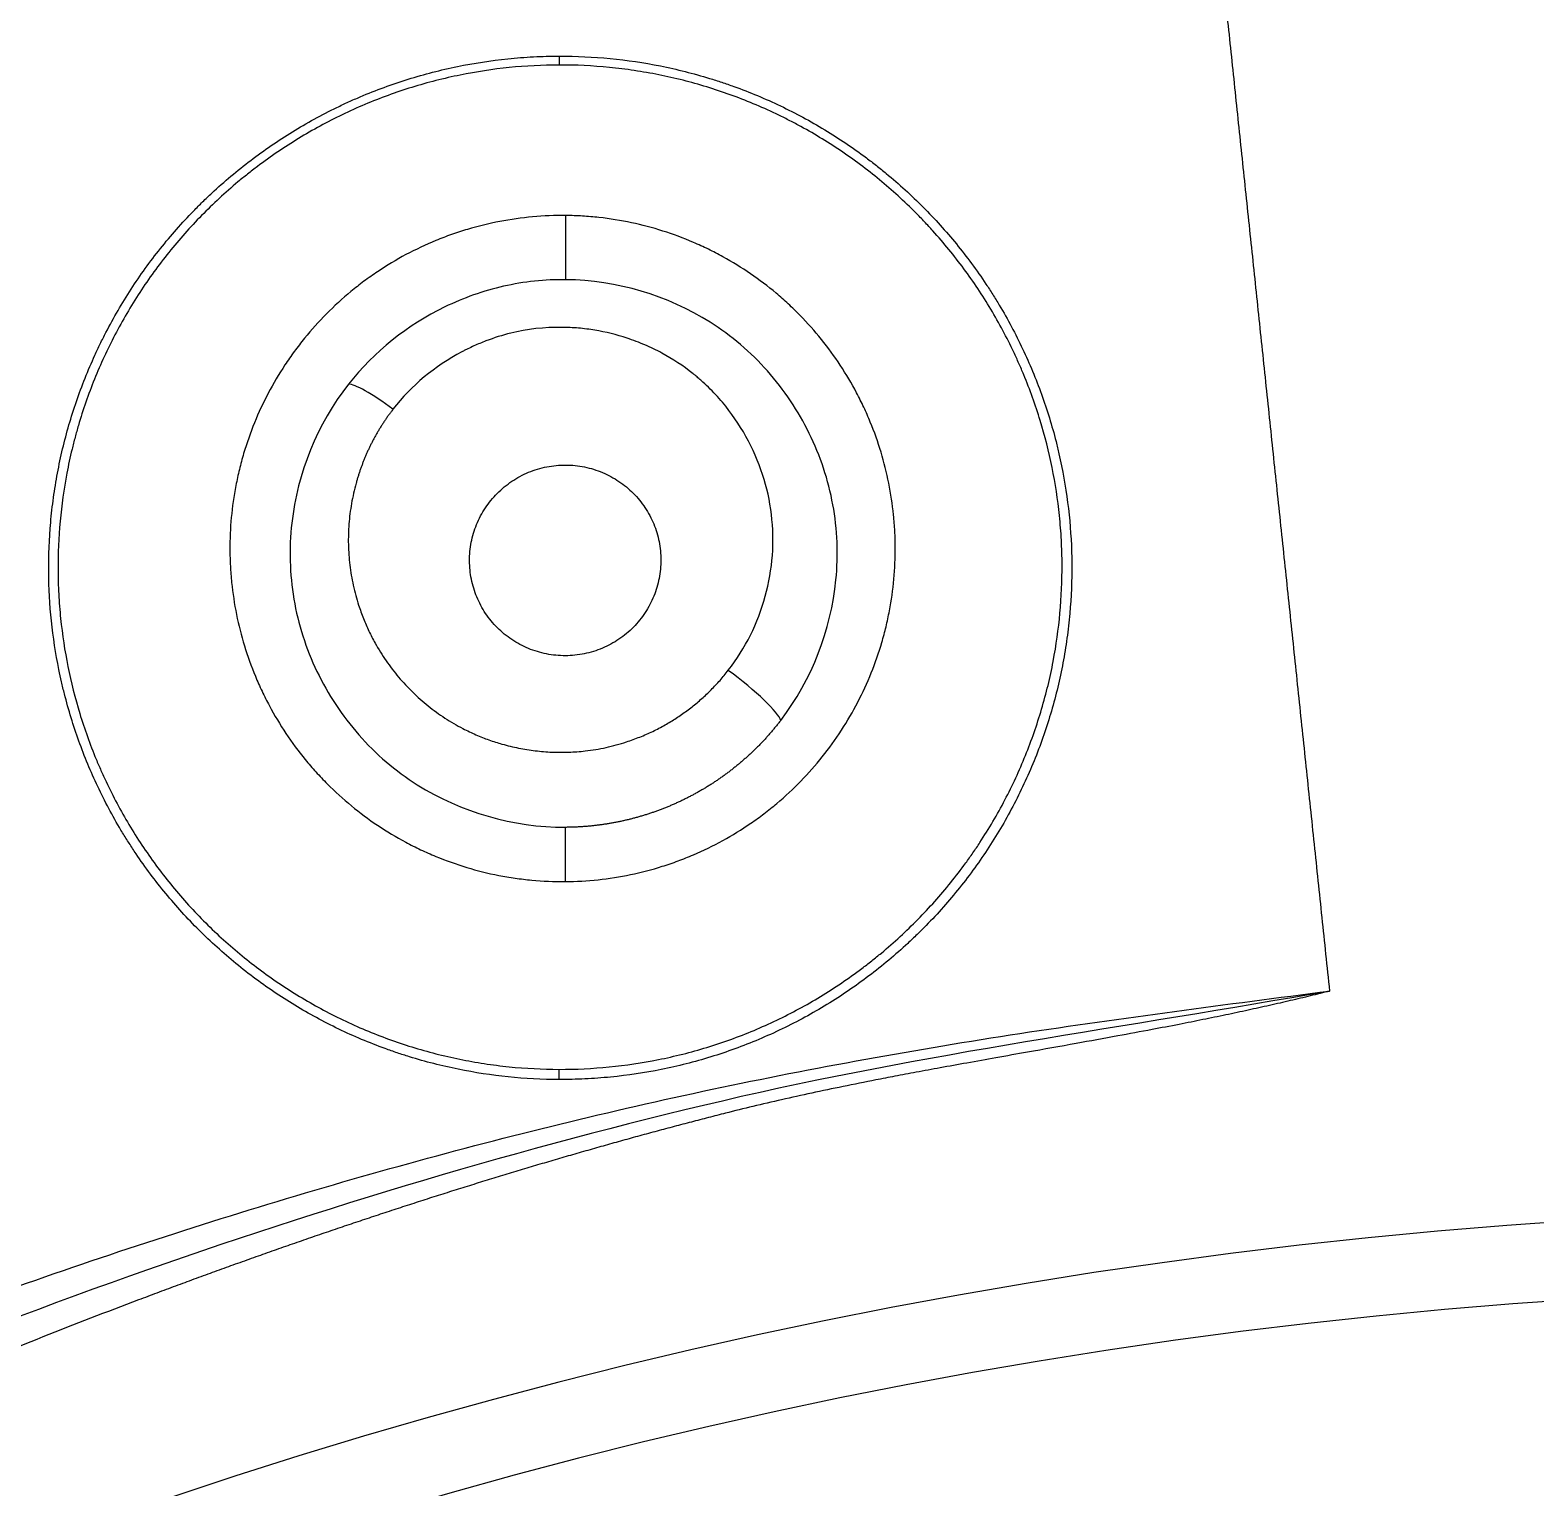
# Model space of a CAD drawing. Extents: x 541 to 1062, y 0 to 382.
# Drawn here: x 886.63 to 893.82, y 300.94 to 307.9 of the extents above; entities that cross this region are included whole.
import ezdxf

# ---------------------------------------------------------------- set-up
doc = ezdxf.new("R2010")
doc.units = 0
doc.header["$LTSCALE"] = 10
doc.header["$MEASUREMENT"] = 0
doc.header["$PDMODE"] = 3
doc.header["$PDSIZE"] = -10
doc.layers.get('0').update_dxf_attribs({"linetype": 'CONTINUOUS'})
doc.layers.get('DEFPOINTS').update_dxf_attribs({"linetype": 'CONTINUOUS'})
doc.layers.add('1', color=7, linetype='CONTINUOUS')
doc.styles.add('Daelim Dimension', font='')
doc.styles.get('Daelim Dimension').set_extended_font_data('NanumGothic')
doc.dimstyles.new('DEFAULT', dxfattribs={"dimscale": 2, "dimtxt": 2, "dimasz": 2, "dimexe": 0, "dimexo": 2, "dimgap": 1, "dimtad": 1, "dimdec": 1, "dimzin": 9, "dimdsep": 46, "dimtxsty": 'Daelim Dimension', "dimcen": 0.5, "dimclrd": 252, "dimclre": 252, "dimclrt": 3, "dimadec": 1, "dimazin": 0, "dimtfac": 1, "dimtdec": 1, "dimtix": 1, "dimtmove": 0, "dimatfit": 3, "dimfxl": 1, "dimtolj": 1, "dimtzin": 1, "dimlwd": 9, "dimlwe": 9, "dimarcsym": 0})

# ---------------------------------------------------------------- blocks, each defined once
blk = doc.blocks.new('*D10')
at = {"color": 5, "linetype": 'ByBlock', "lineweight": 9, "ltscale": 0.5, "transparency": 16777216}
for p, q in [((845.7003, 280.0728), (845.7003, 341.2206)), ((849.7003, 341.2206), (941.7003, 341.2206)), ((945.7003, 280.0745), (945.7003, 341.2206))]:
    blk.add_line(p, q, dxfattribs=at)
at = {"color": 5, "ltscale": 0.5, "transparency": 16777216}
for points in [[(849.7003, 341.8873), (849.7003, 340.5539), (845.7003, 341.2206)], [(941.7003, 341.8873), (941.7003, 340.5539), (945.7003, 341.2206)]]:
    blk.add_solid(points, dxfattribs=at)
at = {"layer": 'DEFPOINTS', "color": 0, "ltscale": 0.5, "transparency": 16777216}
for p in [(945.7003, 341.2206), (845.7003, 276.0728), (945.7003, 276.0745)]:
    blk.add_point(p, dxfattribs=at)
at = {"color": 7, "ltscale": 0.5, "transparency": 16777216, "insert": (895.7003, 346.2206), "char_height": 6, "attachment_point": 5, "style": 'Daelim Dimension'}
blk.add_mtext('\\A1;%%C100', dxfattribs=at)

msp = doc.modelspace()

# ---------------------------------------------------------------- linework, layer by layer
at = {"layer": '1', "color": 7, "linetype": 'Continuous', "lineweight": 13}
for p, q in [((889.156, 307.7753), (889.156, 307.7327)), ((889.1878, 306.7071), (889.1882, 307.0135)), ((889.1851, 304.0898), (889.1848, 303.8308)), ((889.156, 302.8847), (889.156, 302.9335))]:
    msp.add_line(p, q, dxfattribs=at)
at = {"layer": '1', "color": 7, "linetype": 'Continuous', "lineweight": 18}
for radius, start, end in [(45.3527, 90, 267.62063), (41.78, 282.53337, 97.46663), (41.2, 90, 267.35228), (41.78, 102.53337, 267.39118)]:
    msp.add_arc((895.7003, 276.0745), radius, start, end, dxfattribs=at)
at = {"layer": '1', "color": 7, "linetype": 'Continuous', "lineweight": 13}
for radius, end in [(26.1892, 270), (25.8133, 180)]:
    msp.add_arc((895.7003, 276.0745), radius, 90, end, dxfattribs=at)
for centre, major_axis, ratio, start_param, end_param in [((888.3781, 306.0209), (0.2369, -0.1841), 0.144323, 1.751038, 2.964822), ((889.977, 304.7763), (-0.2369, 0.1841), 0.143923, 3.318242, 4.877074)]:
    msp.add_ellipse(centre, major_axis=major_axis, ratio=ratio, start_param=start_param, end_param=end_param, dxfattribs=at)
at = {"layer": '1', "color": 7, "linetype": 'Continuous', "lineweight": 18}
for points, weights in [([(895.7003, 326.0745), (868.4388, 326.0745), (845.7003, 307.3351), (845.7003, 276.0745)], [1, 0.732970788325, 0.639202598139, 0.718695429443]), ([(895.7003, 321.9703), (847.6625, 321.9703), (829.2792, 277.5891), (863.2471, 243.6212)], [1, 0.588455621577, 0.588455621577, 1])]:
    msp.add_rational_spline(points, weights, degree=3, dxfattribs=at)
at = {"layer": '1', "color": 7, "linetype": 'Continuous', "lineweight": 13}
for points, knots in [([(853.3351, 276.0745), (853.3351, 278.8473), (853.6082, 281.62), (854.6901, 287.059), (855.4989, 289.7252), (857.6211, 294.8486), (858.9344, 297.3058), (862.0154, 301.9168), (863.7829, 304.0705), (867.7042, 307.9918), (869.858, 309.7593), (874.4689, 312.8403), (876.9261, 314.1537), (882.0496, 316.2759), (884.7157, 317.0846), (890.1548, 318.1665), (892.9275, 318.4396), (895.7003, 318.4396)], [0, 0, 0, 0, 0.125, 0.125, 0.25, 0.25, 0.375, 0.375, 0.5, 0.5, 0.625, 0.625, 0.75, 0.75, 0.875, 0.875, 1, 1, 1, 1]), ([(892.2079, 309.3021), (892.2137, 309.2466), (892.2254, 309.1355), (892.2429, 308.9687), (892.2605, 308.8017), (892.2781, 308.6343), (892.2957, 308.4667), (892.3134, 308.2987), (892.331, 308.1305), (892.3487, 307.9621), (892.3665, 307.7933), (892.3843, 307.6243), (892.402, 307.4549), (892.4199, 307.2853), (892.4377, 307.1155), (892.4556, 306.9453), (892.4735, 306.7748), (892.4915, 306.6041), (892.5094, 306.4331), (892.5274, 306.2618), (892.5455, 306.0903), (892.5635, 305.9184), (892.5816, 305.7463), (892.5998, 305.5739), (892.6179, 305.4012), (892.6361, 305.2283), (892.6543, 305.055), (892.6725, 304.8815), (892.6908, 304.7077), (892.7091, 304.5337), (892.7274, 304.3593), (892.7458, 304.1847), (892.7642, 304.0098), (892.7826, 303.8346), (892.801, 303.6591), (892.8195, 303.4834), (892.8318, 303.3661), (892.838, 303.3074)], [0, 0, 0, 0, 0.027978, 0.055992, 0.08404, 0.112123, 0.140241, 0.168393, 0.196581, 0.224803, 0.25306, 0.281352, 0.309679, 0.338041, 0.366437, 0.394869, 0.423335, 0.451837, 0.480373, 0.508944, 0.53755, 0.566191, 0.594867, 0.623578, 0.652324, 0.681105, 0.70992, 0.738771, 0.767656, 0.796577, 0.825533, 0.854523, 0.883548, 0.912609, 0.941704, 0.970835, 1, 1, 1, 1]), ([(888.1496, 306.2081), (887.9984, 306.0157), (887.8819, 305.7255), (887.8687, 305.4226), (887.872, 305.3015), (887.8779, 305.2408), (887.9085, 305.0612), (887.9832, 304.8281), (888.1518, 304.5719), (888.2826, 304.4427), (888.3758, 304.363), (888.4255, 304.3265), (888.6867, 304.1625), (888.9357, 304.0899), (889.1851, 304.0902)], [0, 0, 0, 0, 0.25, 0.3125, 0.3125, 0.375, 0.375, 0.5, 0.625, 0.6875, 0.6875, 0.75, 0.75, 1, 1, 1, 1]), ([(890.2148, 304.6011), (890.211, 304.5962), (890.2034, 304.5863), (890.1917, 304.5718), (890.1798, 304.5574), (890.1678, 304.5432), (890.1555, 304.5292), (890.1431, 304.5154), (890.1305, 304.5018), (890.1177, 304.4883), (890.1047, 304.4751), (890.0916, 304.4621), (890.0783, 304.4493), (890.0648, 304.4366), (890.0512, 304.4242), (890.0374, 304.412), (890.0234, 304.4), (890.0094, 304.3882), (889.9951, 304.3767), (889.9807, 304.3653), (889.9662, 304.3541), (889.9515, 304.3432), (889.9367, 304.3325), (889.9218, 304.322), (889.9068, 304.3118), (889.8916, 304.3017), (889.8763, 304.2919), (889.8609, 304.2823), (889.8453, 304.2729), (889.8297, 304.2638), (889.8139, 304.2548), (889.7981, 304.2462), (889.7821, 304.2377), (889.766, 304.2295), (889.7499, 304.2215), (889.7336, 304.2137), (889.7173, 304.2062), (889.7009, 304.1989), (889.6844, 304.1918), (889.6678, 304.185), (889.6511, 304.1784), (889.6344, 304.172), (889.6176, 304.1659), (889.6008, 304.16), (889.5838, 304.1543), (889.5669, 304.1489), (889.5498, 304.1437), (889.5327, 304.1388), (889.5156, 304.1341), (889.4984, 304.1296), (889.4812, 304.1254), (889.464, 304.1214), (889.4467, 304.1176), (889.4293, 304.1141), (889.412, 304.1109), (889.3946, 304.1078), (889.3772, 304.105), (889.3598, 304.1025), (889.3423, 304.1001), (889.3249, 304.098), (889.3074, 304.0962), (889.2899, 304.0946), (889.2724, 304.0932), (889.255, 304.092), (889.2375, 304.0911), (889.22, 304.0904), (889.2026, 304.09), (889.1909, 304.0899), (889.1851, 304.0898)], [0, 0, 0, 0, 0.015778, 0.031532, 0.047264, 0.062974, 0.078661, 0.094326, 0.109969, 0.12559, 0.14119, 0.156768, 0.172324, 0.18786, 0.203375, 0.218868, 0.234341, 0.249794, 0.265226, 0.280638, 0.29603, 0.311403, 0.326755, 0.342088, 0.357402, 0.372697, 0.387972, 0.403229, 0.418467, 0.433687, 0.448888, 0.464071, 0.479237, 0.494384, 0.509514, 0.524626, 0.539721, 0.554799, 0.56986, 0.584904, 0.599931, 0.614942, 0.629937, 0.644915, 0.659878, 0.674825, 0.689756, 0.704672, 0.719572, 0.734457, 0.749328, 0.764183, 0.779024, 0.793851, 0.808663, 0.823461, 0.838245, 0.853016, 0.867773, 0.882516, 0.897246, 0.911963, 0.926667, 0.941359, 0.956037, 0.970704, 0.985358, 1, 1, 1, 1]), ([(872.9871, 291.3932), (873.1246, 291.6007), (873.2645, 291.8067), (873.5501, 292.2144), (873.6959, 292.4161), (874.1441, 293.0134), (874.4566, 293.4015), (875.1033, 294.1595), (875.4376, 294.5294), (876.124, 295.2518), (876.4761, 295.6044), (877.1987, 296.29), (877.5693, 296.623), (878.3285, 297.2681), (878.7169, 297.5801), (879.9073, 298.4835), (880.7339, 299.0423), (882.0157, 299.8105), (882.4499, 300.0549), (883.331, 300.5197), (883.7779, 300.74), (884.683, 301.156), (885.1412, 301.3517), (886.0674, 301.7183), (886.5355, 301.8892), (887.4801, 302.2059), (887.9566, 302.3516), (888.6769, 302.5501), (888.9179, 302.6128), (889.4016, 302.731), (889.6444, 302.7865), (890.1316, 302.8898), (890.376, 302.9377), (890.866, 303.0265), (891.1117, 303.0673), (891.604, 303.1425), (891.8506, 303.177), (892.3441, 303.2439), (892.591, 303.276), (892.838, 303.3074)], [0, 0, 0, 0, 0.03125, 0.03125, 0.0625, 0.0625, 0.125, 0.125, 0.1875, 0.1875, 0.25, 0.25, 0.3125, 0.3125, 0.375, 0.375, 0.5, 0.5, 0.5625, 0.5625, 0.625, 0.625, 0.6875, 0.6875, 0.75, 0.75, 0.8125, 0.8125, 0.84375, 0.84375, 0.875, 0.875, 0.90625, 0.90625, 0.9375, 0.9375, 0.96875, 0.96875, 1, 1, 1, 1])]:
    msp.add_open_spline(points, degree=3, knots=knots, dxfattribs=at)
at = {"layer": '1', "color": 7, "linetype": 'Continuous', "lineweight": 18}
for points, knots in [([(860.5974, 296.92), (861.4143, 298.2752), (862.31, 299.5822), (864.2463, 302.0823), (865.2869, 303.2755), (867.4989, 305.5318), (868.6702, 306.5951), (871.1273, 308.5775), (872.4131, 309.4967), (875.0817, 311.1787), (876.4644, 311.9416), (879.3078, 313.301), (880.7685, 313.8976), (883.748, 314.9166), (885.2668, 315.3391), (888.3416, 316.0045), (889.8978, 316.2474), (891.462, 316.3992)], [0, 0, 0, 0, 0.125, 0.125, 0.25, 0.25, 0.375, 0.375, 0.5, 0.5, 0.625, 0.625, 0.75, 0.75, 0.875, 0.875, 1, 1, 1, 1]), ([(860.7354, 296.8373), (862.3554, 299.5553), (864.3068, 302.09), (868.6738, 306.5815), (871.0981, 308.5608), (876.4462, 311.9665), (879.2684, 313.3265), (883.7073, 314.8659), (885.2243, 315.2958), (887.5457, 315.8105), (888.3234, 315.9607), (889.4952, 316.1565), (889.8868, 316.2166), (890.6728, 316.32), (891.0665, 316.3721), (891.462, 316.399)], [0, 0, 0, 0, 0.25, 0.25, 0.5, 0.5, 0.75, 0.75, 0.875, 0.875, 0.9375, 0.9375, 0.96875, 0.96875, 1, 1, 1, 1]), ([(889.156, 302.8847), (889.0741, 302.8849), (888.993, 302.8892), (888.8323, 302.9056), (888.6732, 302.93), (888.5171, 302.9698), (888.4206, 302.9996), (888.4013, 303.0058), (888.3629, 303.0188), (888.3437, 303.0255), (888.2866, 303.0463), (888.2491, 303.061), (888.138, 303.1078), (887.994, 303.1771), (887.8578, 303.2597), (887.7587, 303.3267), (887.7262, 303.3499), (887.6621, 303.398), (887.6305, 303.4229), (887.5383, 303.4995), (887.4213, 303.6067), (887.2632, 303.7826), (887.1693, 303.9098), (887.1143, 303.9926), (887.1035, 304.0093), (887.0823, 304.0429), (887.0512, 304.0935), (887.0221, 304.1451), (886.9666, 304.2492), (886.8996, 304.3909), (886.8465, 304.5385), (886.8119, 304.6513), (886.8013, 304.6893), (886.7866, 304.7468), (886.782, 304.7661), (886.7731, 304.8047), (886.7523, 304.9013), (886.7256, 305.076), (886.7124, 305.3105), (886.7187, 305.4679), (886.7292, 305.5863), (886.7337, 305.626), (886.7446, 305.7046), (886.751, 305.7437), (886.7729, 305.8602), (886.8095, 306.0135), (886.8608, 306.1628), (886.9049, 306.2733), (886.9284, 306.3282), (886.954, 306.3825), (886.9715, 306.4186), (886.9806, 306.4366), (887.0267, 306.5257), (887.1071, 306.6638), (887.2469, 306.8577), (887.3529, 306.978), (887.4233, 307.0503), (887.4375, 307.0647), (887.4665, 307.093), (887.4813, 307.107), (887.5259, 307.1486), (887.5563, 307.1754), (887.649, 307.2534), (887.7773, 307.3509), (887.9147, 307.4353), (888.0211, 307.4937), (888.0753, 307.5217), (888.1307, 307.5477), (888.168, 307.5647), (888.1867, 307.5729), (888.2808, 307.6129), (888.4335, 307.6688), (888.6685, 307.7293), (888.8292, 307.7541), (888.9513, 307.7667), (888.9922, 307.7698), (889.0741, 307.7741), (889.115, 307.7752), (889.156, 307.7753)], [0, 0, 0, 0, 0.03125, 0.03125, 0.0625, 0.09375, 0.09375, 0.101563, 0.101563, 0.109375, 0.109375, 0.125, 0.125, 0.15625, 0.1875, 0.1875, 0.203125, 0.203125, 0.21875, 0.21875, 0.25, 0.28125, 0.3125, 0.3125, 0.320313, 0.320313, 0.328125, 0.34375, 0.34375, 0.375, 0.40625, 0.40625, 0.421875, 0.421875, 0.429688, 0.429688, 0.4375, 0.46875, 0.5, 0.53125, 0.53125, 0.546875, 0.546875, 0.5625, 0.5625, 0.59375, 0.625, 0.625, 0.640625, 0.648438, 0.648438, 0.65625, 0.65625, 0.6875, 0.71875, 0.75, 0.75, 0.757813, 0.757813, 0.765625, 0.765625, 0.78125, 0.78125, 0.8125, 0.84375, 0.84375, 0.859375, 0.867188, 0.867188, 0.875, 0.875, 0.90625, 0.9375, 0.96875, 0.96875, 0.984375, 0.984375, 1, 1, 1, 1]), ([(889.156, 307.7753), (889.2381, 307.7755), (889.3195, 307.7715), (889.4808, 307.7557), (889.6405, 307.7319), (889.7973, 307.6925), (889.8943, 307.6629), (889.9137, 307.6567), (889.9523, 307.6438), (889.9716, 307.6372), (890.0289, 307.6165), (890.0666, 307.6018), (890.1782, 307.5552), (890.3229, 307.4861), (890.4597, 307.4035), (890.5594, 307.3364), (890.5921, 307.3132), (890.6404, 307.2771), (890.6564, 307.2648), (890.6881, 307.24), (890.7662, 307.1769), (890.8984, 307.0562), (891.0573, 306.8799), (891.1516, 306.7524), (891.2069, 306.6695), (891.2178, 306.6527), (891.239, 306.6191), (891.2702, 306.5683), (891.2994, 306.5167), (891.3551, 306.4124), (891.4223, 306.2704), (891.4757, 306.1225), (891.5104, 306.0093), (891.5211, 305.9713), (891.5357, 305.9136), (891.5404, 305.8942), (891.5492, 305.8556), (891.5701, 305.7588), (891.5969, 305.5839), (891.61, 305.3489), (891.6037, 305.1911), (891.5931, 305.0723), (891.5885, 305.0325), (891.5776, 304.9538), (891.5712, 304.9147), (891.5491, 304.7981), (891.5123, 304.6446), (891.4607, 304.4949), (891.4164, 304.3841), (891.4006, 304.3474), (891.3673, 304.2745), (891.3495, 304.2383), (891.294, 304.1313), (891.2133, 303.9931), (891.1197, 303.8637), (891.0197, 303.7388), (890.9664, 303.6786), (890.8956, 303.6061), (890.8812, 303.5918), (890.852, 303.5634), (890.8372, 303.5493), (890.7925, 303.5079), (890.762, 303.4811), (890.6689, 303.4031), (890.5401, 303.3057), (890.4021, 303.2214), (890.2951, 303.1631), (890.2588, 303.1445), (890.1851, 303.1089), (890.1475, 303.092), (890.0343, 303.0444), (889.8812, 302.9888), (889.6453, 302.9289), (889.4838, 302.9047), (889.3611, 302.8925), (889.3201, 302.8895), (889.2381, 302.8856), (889.1971, 302.8846), (889.156, 302.8847)], [0, 0, 0, 0, 0.03125, 0.03125, 0.0625, 0.09375, 0.09375, 0.101562, 0.101562, 0.109375, 0.109375, 0.125, 0.125, 0.15625, 0.1875, 0.1875, 0.203125, 0.203125, 0.210937, 0.210937, 0.21875, 0.25, 0.28125, 0.3125, 0.3125, 0.320312, 0.320312, 0.328125, 0.34375, 0.34375, 0.375, 0.40625, 0.40625, 0.421875, 0.421875, 0.429687, 0.429687, 0.4375, 0.46875, 0.5, 0.53125, 0.53125, 0.546875, 0.546875, 0.5625, 0.5625, 0.59375, 0.625, 0.625, 0.640625, 0.640625, 0.65625, 0.65625, 0.6875, 0.71875, 0.71875, 0.75, 0.75, 0.757812, 0.757812, 0.765625, 0.765625, 0.78125, 0.78125, 0.8125, 0.84375, 0.84375, 0.859375, 0.859375, 0.875, 0.875, 0.90625, 0.9375, 0.96875, 0.96875, 0.984375, 0.984375, 1, 1, 1, 1]), ([(889.156, 307.7327), (889.0758, 307.7326), (888.9169, 307.7243), (888.6823, 307.6886), (888.5284, 307.6494), (888.414, 307.6141), (888.3759, 307.6013), (888.3008, 307.5739), (888.2638, 307.5593), (888.154, 307.513), (888.0115, 307.4443), (887.8766, 307.3621), (887.7783, 307.2953), (887.746, 307.2721), (887.6983, 307.2361), (887.6825, 307.2239), (887.6513, 307.1991), (887.5743, 307.1363), (887.4441, 307.0158), (887.3399, 306.8986), (887.2661, 306.8069), (887.2422, 306.7756), (887.1959, 306.7119), (887.1734, 306.6793), (887.1085, 306.58), (887.0688, 306.5123), (886.9966, 306.3738), (886.9315, 306.2325), (886.8802, 306.0854), (886.8526, 305.9916), (886.8473, 305.9727), (886.8372, 305.9348), (886.8323, 305.9158), (886.8185, 305.8587), (886.8103, 305.8205), (886.7885, 305.7059), (886.7669, 305.5526), (886.7603, 305.3982), (886.7609, 305.282), (886.762, 305.2432), (886.7662, 305.1655), (886.7692, 305.1265), (886.7812, 305.0102), (886.8045, 304.8571), (886.8612, 304.633), (886.9133, 304.4873), (886.9504, 304.3975), (886.9581, 304.3796), (886.9739, 304.3439), (886.9821, 304.3261), (887.0071, 304.2732), (887.0245, 304.2384), (887.0793, 304.1356), (887.1586, 304.0028), (887.2504, 303.8782), (887.3239, 303.7879), (887.3492, 303.7583), (887.4014, 303.7002), (887.4284, 303.6717), (887.5115, 303.5879), (887.6269, 303.4824), (887.8138, 303.3423), (887.9475, 303.261), (888.0514, 303.2047), (888.0866, 303.1867), (888.1582, 303.1524), (888.1943, 303.1362), (888.3034, 303.0903), (888.4512, 303.0366), (888.6036, 302.9976), (888.7196, 302.974), (888.7585, 302.967), (888.837, 302.955), (888.8766, 302.95), (888.996, 302.9378), (889.0758, 302.9336), (889.156, 302.9335)], [0, 0, 0, 0, 0.03125, 0.0625, 0.09375, 0.09375, 0.109375, 0.109375, 0.125, 0.125, 0.15625, 0.1875, 0.1875, 0.203125, 0.203125, 0.210938, 0.210938, 0.21875, 0.25, 0.28125, 0.28125, 0.296875, 0.296875, 0.3125, 0.3125, 0.34375, 0.34375, 0.375, 0.40625, 0.40625, 0.414063, 0.414063, 0.421875, 0.421875, 0.4375, 0.4375, 0.46875, 0.5, 0.5, 0.515625, 0.515625, 0.53125, 0.53125, 0.5625, 0.59375, 0.625, 0.625, 0.632813, 0.632813, 0.640625, 0.640625, 0.65625, 0.65625, 0.6875, 0.71875, 0.71875, 0.734375, 0.734375, 0.75, 0.75, 0.78125, 0.8125, 0.84375, 0.84375, 0.859375, 0.859375, 0.875, 0.875, 0.90625, 0.9375, 0.9375, 0.953125, 0.953125, 0.96875, 0.96875, 1, 1, 1, 1]), ([(889.156, 302.9335), (889.2363, 302.9334), (889.3956, 302.9411), (889.6308, 302.9761), (889.7851, 303.0149), (889.8999, 303.05), (889.9381, 303.0627), (890.0135, 303.09), (890.0507, 303.1045), (890.1608, 303.1506), (890.3038, 303.2191), (890.4392, 303.3012), (890.5379, 303.368), (890.5703, 303.3911), (890.6182, 303.4271), (890.634, 303.4394), (890.6653, 303.4641), (890.7426, 303.5269), (890.8733, 303.6474), (890.978, 303.7647), (891.0521, 303.8566), (891.0881, 303.9035), (891.1225, 303.9518), (891.145, 303.9844), (891.1561, 304.0009), (891.2104, 304.0838), (891.2502, 304.1516), (891.3227, 304.2903), (891.3882, 304.4319), (891.4397, 304.5794), (891.4729, 304.6922), (891.4832, 304.7303), (891.5016, 304.8066), (891.5099, 304.8448), (891.5318, 304.9597), (891.5534, 305.1133), (891.5601, 305.2681), (891.5595, 305.3846), (891.5584, 305.4234), (891.5542, 305.5014), (891.5511, 305.5405), (891.5391, 305.657), (891.5156, 305.8104), (891.4587, 306.0349), (891.4064, 306.1809), (891.369, 306.2709), (891.3613, 306.2889), (891.3454, 306.3247), (891.3372, 306.3425), (891.3121, 306.3955), (891.2946, 306.4303), (891.2396, 306.5331), (891.16, 306.6661), (891.0678, 306.7908), (890.994, 306.8813), (890.9558, 306.9257), (890.9159, 306.9689), (890.8888, 306.9975), (890.8751, 307.0116), (890.8057, 307.0814), (890.6899, 307.1869), (890.5023, 307.3268), (890.3681, 307.408), (890.2812, 307.4549), (890.2636, 307.464), (890.2283, 307.482), (890.2104, 307.4908), (890.1566, 307.5164), (890.1204, 307.5326), (890.011, 307.5782), (889.8628, 307.6316), (889.71, 307.6702), (889.5936, 307.6936), (889.5545, 307.7004), (889.4757, 307.7122), (889.436, 307.7171), (889.3163, 307.729), (889.2363, 307.7328), (889.156, 307.7327)], [0, 0, 0, 0, 0.03125, 0.0625, 0.09375, 0.09375, 0.109375, 0.109375, 0.125, 0.125, 0.15625, 0.1875, 0.1875, 0.203125, 0.203125, 0.210937, 0.210937, 0.21875, 0.25, 0.28125, 0.28125, 0.296875, 0.304687, 0.304687, 0.3125, 0.3125, 0.34375, 0.34375, 0.375, 0.40625, 0.40625, 0.421875, 0.421875, 0.4375, 0.4375, 0.46875, 0.5, 0.5, 0.515625, 0.515625, 0.53125, 0.53125, 0.5625, 0.59375, 0.625, 0.625, 0.632812, 0.632812, 0.640625, 0.640625, 0.65625, 0.65625, 0.6875, 0.71875, 0.71875, 0.734375, 0.742187, 0.742187, 0.75, 0.75, 0.78125, 0.8125, 0.84375, 0.84375, 0.851562, 0.851562, 0.859375, 0.859375, 0.875, 0.875, 0.90625, 0.9375, 0.9375, 0.953125, 0.953125, 0.96875, 0.96875, 1, 1, 1, 1]), ([(889.1882, 307.0135), (889.0812, 307.0146), (888.9759, 307.005), (888.8203, 306.9751), (888.7688, 306.9625), (888.6922, 306.9397), (888.6667, 306.9314), (888.6164, 306.9136), (888.5915, 306.9041), (888.469, 306.8536), (888.3761, 306.804), (888.2661, 306.7304), (888.2444, 306.7151), (888.2017, 306.6833), (888.1808, 306.6669), (888.1196, 306.6164), (888.0419, 306.5454), (887.9719, 306.4675), (887.9223, 306.4065), (887.9062, 306.3857), (887.8751, 306.3433), (887.8599, 306.3216), (887.7873, 306.2115), (887.7389, 306.1193), (887.6802, 305.9751), (887.6629, 305.926), (887.6406, 305.8508), (887.6337, 305.8254), (887.6214, 305.7747), (887.6158, 305.7493), (887.5913, 305.622), (887.5818, 305.5194), (887.5823, 305.39), (887.5831, 305.3641), (887.5858, 305.3121), (887.5879, 305.2861), (887.5958, 305.2086), (887.6036, 305.1576), (887.6342, 305.0063), (887.6642, 304.9078), (887.714, 304.7877), (887.7247, 304.7638), (887.7469, 304.7168), (887.7586, 304.6937), (887.7952, 304.6253), (887.8483, 304.5369), (887.9098, 304.4538), (887.9591, 304.3936), (887.976, 304.3738), (888.0111, 304.3351), (888.0292, 304.316), (888.1217, 304.2234), (888.202, 304.1575), (888.3318, 304.0706), (888.3766, 304.0436), (888.4463, 304.0063), (888.47, 303.9944), (888.5178, 303.9718), (888.5419, 303.9612), (888.6633, 303.911), (888.7637, 303.8807), (888.8931, 303.8553), (888.9192, 303.8509), (888.9718, 303.8433), (888.9984, 303.8401), (889.0781, 303.8327), (889.1314, 303.8304), (889.1848, 303.8308)], [0, 0, 0, 0, 0.0625, 0.0625, 0.09375, 0.09375, 0.109375, 0.109375, 0.125, 0.125, 0.1875, 0.1875, 0.203125, 0.203125, 0.21875, 0.21875, 0.25, 0.28125, 0.28125, 0.296875, 0.296875, 0.3125, 0.3125, 0.375, 0.375, 0.40625, 0.40625, 0.421875, 0.421875, 0.4375, 0.4375, 0.5, 0.5, 0.515625, 0.515625, 0.53125, 0.53125, 0.5625, 0.5625, 0.625, 0.625, 0.640625, 0.640625, 0.65625, 0.65625, 0.6875, 0.71875, 0.71875, 0.734375, 0.734375, 0.75, 0.75, 0.8125, 0.8125, 0.84375, 0.84375, 0.859375, 0.859375, 0.875, 0.875, 0.9375, 0.9375, 0.953125, 0.953125, 0.96875, 0.96875, 1, 1, 1, 1]), ([(889.1848, 303.8308), (889.2906, 303.8316), (889.3946, 303.8428), (889.5481, 303.8748), (889.5988, 303.8879), (889.6742, 303.9116), (889.6993, 303.9202), (889.7488, 303.9385), (889.7732, 303.9482), (889.8937, 303.9997), (889.985, 304.0499), (890.0929, 304.1239), (890.1141, 304.1392), (890.1559, 304.1711), (890.1765, 304.1875), (890.2366, 304.2382), (890.3128, 304.3091), (890.3813, 304.3867), (890.4461, 304.4676), (890.4765, 304.5097), (890.562, 304.6411), (890.6094, 304.7326), (890.6668, 304.8755), (890.6837, 304.924), (890.7054, 304.9983), (890.7121, 305.0234), (890.7242, 305.0737), (890.7297, 305.0988), (890.7536, 305.225), (890.7629, 305.3266), (890.7623, 305.4543), (890.7616, 305.4799), (890.7589, 305.5311), (890.7569, 305.5568), (890.7491, 305.6337), (890.7415, 305.6843), (890.7115, 305.8341), (890.6821, 305.9315), (890.6334, 306.0501), (890.6231, 306.0737), (890.6012, 306.1204), (890.5897, 306.1434), (890.5538, 306.2114), (890.5278, 306.2553), (890.4436, 306.3831), (890.3794, 306.4628), (890.2886, 306.5554), (890.27, 306.5735), (890.232, 306.6086), (890.2127, 306.6256), (890.1535, 306.6752), (890.0716, 306.7373), (889.9838, 306.7914), (889.9156, 306.8289), (889.8925, 306.8409), (889.8455, 306.8639), (889.8217, 306.8748), (889.7018, 306.9262), (889.603, 306.9575), (889.4503, 306.9898), (889.3987, 306.9982), (889.32, 307.0068), (889.2937, 307.0091), (889.241, 307.0123), (889.2146, 307.0132), (889.1882, 307.0135)], [0, 0, 0, 0, 0.0625, 0.0625, 0.09375, 0.09375, 0.109375, 0.109375, 0.125, 0.125, 0.1875, 0.1875, 0.203125, 0.203125, 0.21875, 0.21875, 0.25, 0.28125, 0.28125, 0.3125, 0.3125, 0.375, 0.375, 0.40625, 0.40625, 0.421875, 0.421875, 0.4375, 0.4375, 0.5, 0.5, 0.515625, 0.515625, 0.53125, 0.53125, 0.5625, 0.5625, 0.625, 0.625, 0.640625, 0.640625, 0.65625, 0.65625, 0.6875, 0.6875, 0.75, 0.75, 0.765625, 0.765625, 0.78125, 0.78125, 0.8125, 0.84375, 0.84375, 0.859375, 0.859375, 0.875, 0.875, 0.9375, 0.9375, 0.96875, 0.96875, 0.984375, 0.984375, 1, 1, 1, 1]), ([(889.1879, 306.7068), (889.1381, 306.7074), (889.0881, 306.7051), (888.9885, 306.6945), (888.9391, 306.6863), (888.7932, 306.6531), (888.5101, 306.553), (888.272, 306.3637), (888.1496, 306.2081)], [0, 0, 0, 0, 0.125, 0.125, 0.25, 0.25, 0.5, 1, 1, 1, 1]), ([(890.2148, 304.6011), (890.3658, 304.7979), (890.4552, 305.0328), (890.4906, 305.3924), (890.4859, 305.5136), (890.4426, 305.7497), (890.3659, 305.9795), (890.1975, 306.2313), (890.0687, 306.3578), (889.9773, 306.4356), (889.9287, 306.4712), (889.674, 306.6317), (889.4325, 306.704), (889.1879, 306.7068)], [0, 0, 0, 0, 0.25, 0.25, 0.375, 0.375, 0.5, 0.625, 0.6875, 0.6875, 0.75, 0.75, 1, 1, 1, 1]), ([(889.9643, 304.8402), (890.0464, 304.9458), (890.1057, 305.0654), (890.1766, 305.3237), (890.1863, 305.4545), (890.1549, 305.7154), (890.1145, 305.8391), (890.016, 306.0162), (889.9597, 306.0981), (889.8818, 306.1818), (889.8398, 306.2208), (889.818, 306.2395), (889.8069, 306.2487), (889.8021, 306.2526), (889.7989, 306.2552), (889.7986, 306.2554), (889.749, 306.295), (889.6746, 306.3442), (889.5802, 306.3897), (889.5381, 306.4066), (889.5097, 306.4174), (889.4935, 306.423), (889.4299, 306.444), (889.3528, 306.4631), (889.2615, 306.4747), (889.2156, 306.4778), (889.1958, 306.4786), (889.1826, 306.479), (889.1746, 306.4791), (889.0856, 306.48), (889.0039, 306.4707), (888.8844, 306.4415), (888.8254, 306.423), (888.7579, 306.3948), (888.7244, 306.3791), (888.7078, 306.3708), (888.7007, 306.3671), (888.696, 306.3647), (888.6922, 306.3627), (888.5608, 306.2935), (888.451, 306.202), (888.3618, 306.0875)], [0, 0, 0, 0, 0.125, 0.125, 0.25, 0.25, 0.375, 0.375, 0.4375, 0.46875, 0.484375, 0.492187, 0.496094, 0.498047, 0.498047, 0.5, 0.5, 0.53125, 0.546875, 0.554687, 0.554687, 0.5625, 0.5625, 0.59375, 0.609375, 0.617187, 0.621094, 0.621094, 0.625, 0.625, 0.6875, 0.6875, 0.71875, 0.734375, 0.742187, 0.746094, 0.748047, 0.748047, 0.75, 0.75, 1, 1, 1, 1]), ([(888.3618, 306.0875), (888.3584, 306.0831), (888.3517, 306.0743), (888.3419, 306.0609), (888.3322, 306.0475), (888.3229, 306.0338), (888.3137, 306.0201), (888.3048, 306.0062), (888.2962, 305.9922), (888.2878, 305.9781), (888.2796, 305.9638), (888.2716, 305.9494), (888.2639, 305.9349), (888.2565, 305.9202), (888.2492, 305.9055), (888.2422, 305.8906), (888.2355, 305.8755), (888.229, 305.8603), (888.2227, 305.845), (888.2167, 305.8296), (888.2109, 305.8141), (888.2053, 305.7984), (888.2, 305.7825), (888.1949, 305.7666), (888.19, 305.7505), (888.1779, 305.7078), (888.162, 305.6377), (888.1496, 305.5397), (888.1469, 305.4411), (888.1538, 305.343), (888.1703, 305.2457), (888.1935, 305.1608), (888.2195, 305.0881), (888.2457, 305.0277), (888.2732, 304.9744), (888.3011, 304.9274), (888.3284, 304.886), (888.3575, 304.8461), (888.3884, 304.8077), (888.4211, 304.7709), (888.4556, 304.7356), (888.4919, 304.7018), (888.5297, 304.6698), (888.569, 304.6398), (888.6097, 304.6118), (888.6521, 304.5858), (888.7014, 304.5588), (888.7573, 304.5321), (888.8196, 304.5072), (888.8747, 304.4896), (888.9223, 304.4772), (888.9621, 304.4684), (889.0019, 304.4612), (889.0418, 304.4556), (889.0817, 304.4515), (889.1215, 304.449), (889.1614, 304.4481), (889.2013, 304.4488), (889.2412, 304.451), (889.301, 304.4567), (889.3807, 304.47), (889.4677, 304.4938), (889.5419, 304.5207), (889.6035, 304.5478), (889.6522, 304.5732), (889.6892, 304.595), (889.7156, 304.6116), (889.7414, 304.6289), (889.7665, 304.6469), (889.791, 304.6655), (889.8149, 304.6849), (889.8381, 304.705), (889.8608, 304.7258), (889.8828, 304.7472), (889.9041, 304.7694), (889.9249, 304.7923), (889.945, 304.8158), (889.9579, 304.832), (889.9643, 304.8402)], [0, 0, 0, 0, 0.005205, 0.010401, 0.015587, 0.020766, 0.025939, 0.031107, 0.036272, 0.041436, 0.046598, 0.051762, 0.056928, 0.062097, 0.067272, 0.072453, 0.077642, 0.08284, 0.088048, 0.093269, 0.098503, 0.103751, 0.109016, 0.114298, 0.119598, 0.124918, 0.15642, 0.187586, 0.218701, 0.250053, 0.281153, 0.312501, 0.333823, 0.354647, 0.375062, 0.390872, 0.406562, 0.422164, 0.437714, 0.453247, 0.468797, 0.4844, 0.50009, 0.515532, 0.531017, 0.546585, 0.562275, 0.583774, 0.60467, 0.625063, 0.63786, 0.650536, 0.663109, 0.675599, 0.688026, 0.700408, 0.712767, 0.725122, 0.737493, 0.749902, 0.780974, 0.812353, 0.833512, 0.854315, 0.874858, 0.884584, 0.894261, 0.903896, 0.913499, 0.92308, 0.932647, 0.942209, 0.951776, 0.961357, 0.970961, 0.980597, 0.990273, 1, 1, 1, 1]), ([(889.1859, 304.9098), (889.1553, 304.9097), (889.1253, 304.9126), (889.081, 304.9213), (889.0664, 304.925), (889.0374, 304.9337), (889.0231, 304.9388), (888.9813, 304.9561), (888.955, 304.9702), (888.9177, 304.9951), (888.9055, 305.0041), (888.8823, 305.0231), (888.8713, 305.0331), (888.8398, 305.0646), (888.821, 305.0875), (888.7961, 305.1248), (888.7884, 305.1376), (888.7744, 305.1637), (888.7618, 305.1903), (888.7518, 305.2181), (888.7432, 305.2464), (888.7395, 305.2609), (888.7308, 305.3046), (888.7278, 305.3339), (888.7277, 305.3781), (888.7283, 305.3929), (888.7312, 305.4226), (888.7333, 305.4374), (888.7418, 305.4811), (888.7503, 305.5094), (888.7672, 305.5508), (888.7736, 305.5645), (888.7877, 305.591), (888.7953, 305.6039), (888.82, 305.6412), (888.8389, 305.6644), (888.8709, 305.6966), (888.8822, 305.7069), (888.9054, 305.726), (888.9295, 305.744), (888.9553, 305.7596), (888.982, 305.7739), (888.9959, 305.7805), (889.0381, 305.7979), (889.067, 305.8067), (889.1263, 305.8184), (889.157, 305.8214), (889.1876, 305.8212)], [0, 0, 0, 0, 0.0625, 0.0625, 0.09375, 0.09375, 0.125, 0.125, 0.1875, 0.1875, 0.21875, 0.21875, 0.25, 0.25, 0.3125, 0.3125, 0.34375, 0.34375, 0.375, 0.40625, 0.40625, 0.4375, 0.4375, 0.5, 0.5, 0.53125, 0.53125, 0.5625, 0.5625, 0.625, 0.625, 0.65625, 0.65625, 0.6875, 0.6875, 0.75, 0.75, 0.78125, 0.78125, 0.8125, 0.84375, 0.84375, 0.875, 0.875, 0.9375, 0.9375, 1, 1, 1, 1]), ([(889.1876, 305.8212), (889.218, 305.8211), (889.2479, 305.818), (889.2919, 305.809), (889.3064, 305.8053), (889.3351, 305.7964), (889.3494, 305.7913), (889.3908, 305.7738), (889.417, 305.7597), (889.454, 305.7347), (889.466, 305.7257), (889.489, 305.7067), (889.4999, 305.6966), (889.5311, 305.6652), (889.5498, 305.6424), (889.5744, 305.6052), (889.5821, 305.5925), (889.5959, 305.5664), (889.6084, 305.5399), (889.6183, 305.5123), (889.6268, 305.4841), (889.6305, 305.4697), (889.6391, 305.4262), (889.642, 305.397), (889.6422, 305.353), (889.6415, 305.3383), (889.6387, 305.3088), (889.6366, 305.294), (889.6282, 305.2505), (889.6198, 305.2223), (889.603, 305.1811), (889.5967, 305.1675), (889.5828, 305.1411), (889.5752, 305.1283), (889.5507, 305.0911), (889.532, 305.0679), (889.5003, 305.0358), (889.4892, 305.0255), (889.4661, 305.0063), (889.4422, 304.9883), (889.4166, 304.9727), (889.3901, 304.9583), (889.3764, 304.9517), (889.3345, 304.9341), (889.3057, 304.9252), (889.2615, 304.9161), (889.2466, 304.9138), (889.2164, 304.9107), (889.2011, 304.9099), (889.1859, 304.9098)], [0, 0, 0, 0, 0.0625, 0.0625, 0.09375, 0.09375, 0.125, 0.125, 0.1875, 0.1875, 0.21875, 0.21875, 0.25, 0.25, 0.3125, 0.3125, 0.34375, 0.34375, 0.375, 0.40625, 0.40625, 0.4375, 0.4375, 0.5, 0.5, 0.53125, 0.53125, 0.5625, 0.5625, 0.625, 0.625, 0.65625, 0.65625, 0.6875, 0.6875, 0.75, 0.75, 0.78125, 0.78125, 0.8125, 0.84375, 0.84375, 0.875, 0.875, 0.9375, 0.9375, 0.96875, 0.96875, 1, 1, 1, 1]), ([(892.838, 303.3074), (891.8739, 303.1357), (890.8952, 303.0071), (888.9768, 302.5572), (888.0315, 302.2745), (885.2424, 301.2854), (883.4486, 300.4265), (878.4097, 297.3067), (875.4892, 294.4848), (873.2901, 291.1717)], [0, 0, 0, 0, 0.125, 0.125, 0.25, 0.25, 0.5, 0.5, 1, 1, 1, 1]), ([(892.838, 303.3074), (892.8228, 303.3036), (892.7922, 303.2959), (892.7458, 303.2845), (892.6985, 303.273), (892.6502, 303.2616), (892.6011, 303.2502), (892.5511, 303.2389), (892.5003, 303.2275), (892.4485, 303.2161), (892.3958, 303.2048), (892.3422, 303.1934), (892.2877, 303.1821), (892.2323, 303.1708), (892.1761, 303.1595), (892.0951, 303.1435), (891.9782, 303.1212), (891.8142, 303.0908), (891.6159, 303.0548), (891.4218, 303.0203), (891.2475, 302.9895), (891.1086, 302.9645), (890.9818, 302.9415), (890.867, 302.9204), (890.7644, 302.9011), (890.6477, 302.8786), (890.5152, 302.852), (890.3649, 302.8205), (890.2211, 302.7887), (890.0838, 302.7568), (889.9673, 302.728), (889.8694, 302.703), (889.7877, 302.6818), (889.7058, 302.6602), (889.6237, 302.6382), (889.5413, 302.6159), (889.4588, 302.5931), (889.376, 302.57), (889.293, 302.5464), (889.2097, 302.5225), (889.1263, 302.4982), (889.0426, 302.4735), (888.9587, 302.4484), (888.8745, 302.4229), (888.7902, 302.3971), (888.7056, 302.3708), (888.6208, 302.3441), (888.5358, 302.3171), (888.4506, 302.2897), (888.3651, 302.2619), (888.2794, 302.2336), (888.1935, 302.2051), (888.1073, 302.1761), (888.021, 302.1467), (887.9344, 302.1169), (887.8476, 302.0868), (887.7605, 302.0562), (887.6733, 302.0253), (887.5858, 301.9939), (887.4981, 301.9622), (887.4101, 301.9301), (887.322, 301.8976), (887.2336, 301.8647), (887.0217, 301.7851), (886.6877, 301.6559), (886.2342, 301.4713), (885.784, 301.2791), (885.3373, 301.0792), (884.8941, 300.8715), (884.4544, 300.656), (884.0181, 300.4327), (883.5855, 300.2015), (883.1564, 299.9624), (882.7309, 299.7154), (882.3091, 299.4604), (881.6197, 299.0269), (880.678, 298.3876), (879.511, 297.5022), (878.3844, 296.5493), (877.6241, 295.8342), (877.1936, 295.405), (877.0756, 295.2859), (876.9582, 295.1662), (876.8416, 295.0457), (876.7257, 294.9246), (876.6106, 294.8028), (876.4962, 294.6803), (876.3825, 294.5572), (876.2696, 294.4333), (876.1573, 294.3088), (876.0459, 294.1836), (875.9351, 294.0578), (875.8251, 293.9312), (875.7159, 293.804), (875.6074, 293.6761), (875.4996, 293.5475), (875.3926, 293.4182), (875.2864, 293.2882), (875.1809, 293.1576), (875.0761, 293.0262), (874.9721, 292.8942), (874.8688, 292.7615), (874.7663, 292.628), (874.6646, 292.4939), (874.5636, 292.3591), (874.4634, 292.2236), (874.364, 292.0875), (874.2653, 291.9506), (874.1674, 291.813), (874.0702, 291.6748), (873.9738, 291.5358), (873.8782, 291.3962), (873.7834, 291.2558), (873.6892, 291.1148), (873.6272, 291.0202), (873.5961, 290.973)], [0, 0, 0, 0, 0.001994, 0.004025, 0.006093, 0.008198, 0.010339, 0.012518, 0.014733, 0.016985, 0.019275, 0.021601, 0.023964, 0.026365, 0.028803, 0.031278, 0.036883, 0.043965, 0.052526, 0.062567, 0.069079, 0.075072, 0.080547, 0.085502, 0.089939, 0.093855, 0.100641, 0.10716, 0.113413, 0.119401, 0.125125, 0.128696, 0.13228, 0.135877, 0.139487, 0.143111, 0.146749, 0.1504, 0.154064, 0.157742, 0.161434, 0.16514, 0.168859, 0.172592, 0.176339, 0.1801, 0.183875, 0.187664, 0.191468, 0.195285, 0.199116, 0.202962, 0.206822, 0.210696, 0.214585, 0.218488, 0.222406, 0.226338, 0.230285, 0.234246, 0.238222, 0.242213, 0.246218, 0.250238, 0.271047, 0.291841, 0.312626, 0.333408, 0.354192, 0.374985, 0.395794, 0.416624, 0.437481, 0.458373, 0.479304, 0.500282, 0.562119, 0.624246, 0.686828, 0.75003, 0.757153, 0.764275, 0.771395, 0.778515, 0.785633, 0.792751, 0.799869, 0.806986, 0.814104, 0.821222, 0.828341, 0.83546, 0.842581, 0.849702, 0.856826, 0.863951, 0.871078, 0.878208, 0.88534, 0.892474, 0.899612, 0.906753, 0.913898, 0.921047, 0.928199, 0.935356, 0.942517, 0.949683, 0.956854, 0.96403, 0.971212, 0.9784, 0.985594, 0.992794, 1, 1, 1, 1])]:
    msp.add_open_spline(points, degree=3, knots=knots, dxfattribs=at)

# ---------------------------------------------------------------- dimensions: what is measured, and where the dimension line sits
at = {"ltscale": 0.5}
dim = msp.add_linear_dim(base=(945.7003, 341.2206), p1=(845.7003, 276.0728), p2=(945.7003, 276.0745), text='%%C<>', dimstyle='DEFAULT', override={"dimtxt": 3, "dimclrd": 5, "dimclre": 5, "dimclrt": 7, "dimfxl": 1.25, "dimarcsym": 1}, dxfattribs=at)
dim.commit()
dim.dimension.update_dxf_attribs({"geometry": '*D10', "text_midpoint": (895.7003, 346.2206)})

doc.saveas('drawing.dxf')
